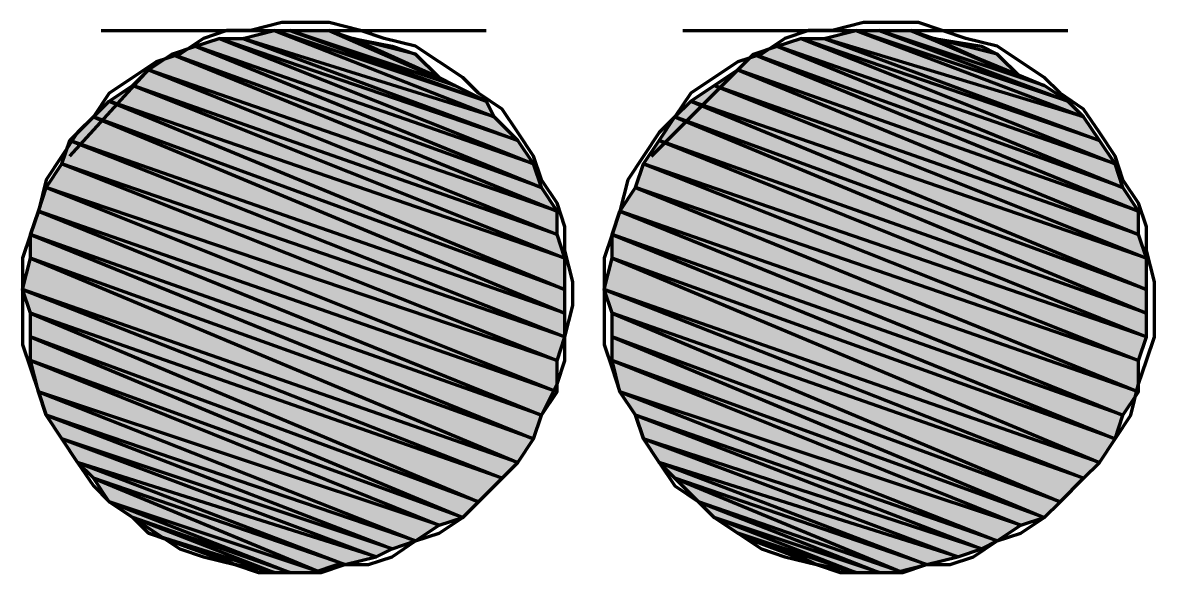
# Model space of a CAD drawing. Header units: inches. Extents: x 13 to 428, y 9 to 297.
# Drawn here: x 283.364 to 287.727, y 77.394 to 79.515 of the extents above; entities that cross this region are included whole.
import ezdxf

# ---------------------------------------------------------------- set-up
doc = ezdxf.new("R2010")
doc.units = ezdxf.units.IN
doc.header["$MEASUREMENT"] = 0
doc.layers.add('H', color=7, linetype='CONTINUOUS', lineweight=100)
doc.layers.add('P', color=250, linetype='CONTINUOUS', lineweight=100)

msp = doc.modelspace()

# ---------------------------------------------------------------- hatches: boundary and pattern name
at = {"layer": 'H', "linetype": 'Continuous'}
for points in [[(284.3333, 79.4848), (285.1818, 79.1515), (285.1515, 79.2121), (284.3333, 79.4848), (285.1818, 79.1515), (284.2121, 79.4545)], [(284.3939, 79.4848), (285.1515, 79.2121), (285.0303, 79.2727), (284.3939, 79.4848), (285.1515, 79.2121), (284.3333, 79.4848)], [(284.5455, 79.4848), (285.0303, 79.2727), (284.9697, 79.303), (284.5455, 79.4848), (285.0303, 79.2727), (284.3939, 79.4848)], [(284.6364, 79.4545), (284.9697, 79.303), (284.8788, 79.3939), (284.6364, 79.4545), (284.9697, 79.303), (284.5455, 79.4848)], [(286.5758, 79.4848), (287.4545, 79.1515), (287.3939, 79.2121), (286.5758, 79.4848), (287.4545, 79.1515), (286.4545, 79.4545)], [(286.6667, 79.4848), (287.3939, 79.2121), (287.303, 79.2727), (286.6667, 79.4848), (287.3939, 79.2121), (286.5758, 79.4848)], [(286.7879, 79.4848), (287.303, 79.2727), (287.2121, 79.303), (286.7879, 79.4848), (287.303, 79.2727), (286.6667, 79.4848)], [(286.8788, 79.4545), (287.2121, 79.303), (287.1212, 79.3939), (286.8788, 79.4545), (287.2121, 79.303), (286.7879, 79.4848)], [(284.0303, 79.4242), (285.3636, 78.8788), (285.3333, 78.9697), (284.0303, 79.4242), (285.3636, 78.8788), (283.9394, 79.3939)], [(284.1212, 79.4545), (285.3333, 78.9697), (285.2727, 79.0606), (284.1212, 79.4545), (285.3333, 78.9697), (284.0303, 79.4242)], [(284.2121, 79.4545), (285.2727, 79.0606), (285.1818, 79.1515), (284.2121, 79.4545), (285.2727, 79.0606), (284.1212, 79.4545)], [(284.7879, 79.4242), (284.8788, 79.3939), (284.6364, 79.4545)], [(286.2727, 79.4242), (287.6061, 78.8788), (287.5758, 78.9697), (286.2727, 79.4242), (287.6061, 78.8788), (286.1818, 79.3939)], [(286.3636, 79.4545), (287.5758, 78.9697), (287.5152, 79.0606), (286.3636, 79.4545), (287.5758, 78.9697), (286.2727, 79.4242)], [(286.4545, 79.4545), (287.5152, 79.0606), (287.4545, 79.1515), (286.4545, 79.4545), (287.5152, 79.0606), (286.3636, 79.4545)], [(287.0606, 79.4242), (287.1212, 79.3939), (286.8788, 79.4545)], [(283.9394, 79.3939), (285.4242, 78.7879), (285.3636, 78.8788), (283.9394, 79.3939), (285.4242, 78.7879), (283.8485, 79.3333)], [(286.1818, 79.3939), (287.6667, 78.7879), (287.6061, 78.8788), (286.1818, 79.3939), (287.6667, 78.7879), (286.1212, 79.3333)], [(283.8485, 79.3333), (285.4242, 78.697), (285.4242, 78.7879), (283.8485, 79.3333), (285.4242, 78.697), (283.7879, 79.2727)], [(286.1212, 79.3333), (287.6667, 78.697), (287.6667, 78.7879), (286.1212, 79.3333), (287.6667, 78.697), (286.0303, 79.2727)], [(283.7879, 79.2727), (285.4545, 78.6061), (285.4242, 78.697), (283.7879, 79.2727), (285.4545, 78.6061), (283.697, 79.2121)], [(286.0303, 79.2727), (287.697, 78.6061), (287.6667, 78.697), (286.0303, 79.2727), (287.697, 78.6061), (285.9394, 79.2121)], [(283.697, 79.2121), (285.4545, 78.4848), (285.4545, 78.6061), (283.697, 79.2121), (285.4545, 78.4848), (283.6364, 79.1515)], [(285.9394, 79.2121), (287.697, 78.4848), (287.697, 78.6061), (285.9394, 79.2121), (287.697, 78.4848), (285.8788, 79.1515)], [(283.6364, 79.1515), (285.4545, 78.3939), (285.4545, 78.4848), (283.6364, 79.1515), (285.4545, 78.3939), (283.5455, 79.0606)], [(285.8788, 79.1515), (287.697, 78.3939), (287.697, 78.4848), (285.8788, 79.1515), (287.697, 78.3939), (285.8182, 79.0606)], [(283.5455, 79.0606), (285.4545, 78.303), (285.4545, 78.3939), (283.5455, 79.0606), (285.4545, 78.303), (283.5152, 78.9697)], [(285.8182, 79.0606), (287.697, 78.303), (287.697, 78.3939), (285.8182, 79.0606), (287.697, 78.303), (285.7576, 78.9697)], [(283.5152, 78.9697), (285.4242, 78.2121), (285.4545, 78.303), (283.5152, 78.9697), (285.4242, 78.2121), (283.4545, 78.8788)], [(285.7576, 78.9697), (287.6667, 78.2121), (287.697, 78.303), (285.7576, 78.9697), (287.6667, 78.2121), (285.7273, 78.8788)], [(283.4545, 78.8788), (285.4242, 78.0909), (285.4242, 78.2121), (283.4545, 78.8788), (285.4242, 78.0909), (283.4242, 78.7879)], [(285.7273, 78.8788), (287.6667, 78.0909), (287.6667, 78.2121), (285.7273, 78.8788), (287.6667, 78.0909), (285.6667, 78.7879)], [(283.4242, 78.7879), (285.3636, 78), (285.4242, 78.0909), (283.4242, 78.7879), (285.3636, 78), (283.3939, 78.697)], [(285.6667, 78.7879), (287.6061, 78), (287.6667, 78.0909), (285.6667, 78.7879), (287.6061, 78), (285.6364, 78.697)], [(283.3939, 78.697), (285.3333, 77.9091), (285.3636, 78), (283.3939, 78.697), (285.3333, 77.9091), (283.3939, 78.6061)], [(285.6364, 78.697), (287.5758, 77.9091), (287.6061, 78), (285.6364, 78.697), (287.5758, 77.9091), (285.6364, 78.6061)], [(283.3939, 78.6061), (285.2727, 77.8182), (285.3333, 77.9091), (283.3939, 78.6061), (285.2727, 77.8182), (283.3636, 78.4848)], [(285.6364, 78.6061), (287.5152, 77.8182), (287.5758, 77.9091), (285.6364, 78.6061), (287.5152, 77.8182), (285.6061, 78.4848)], [(283.3636, 78.4848), (285.2121, 77.7576), (285.2727, 77.8182), (283.3636, 78.4848), (285.2121, 77.7576), (283.3939, 78.3939)], [(285.6061, 78.4848), (287.4545, 77.7576), (287.5152, 77.8182), (285.6061, 78.4848), (287.4545, 77.7576), (285.6364, 78.3939)], [(283.3939, 78.3939), (285.1212, 77.6667), (285.2121, 77.7576), (283.3939, 78.3939), (285.1212, 77.6667), (283.3939, 78.303)], [(285.6364, 78.3939), (287.3636, 77.6667), (287.4545, 77.7576), (285.6364, 78.3939), (287.3636, 77.6667), (285.6364, 78.303)], [(283.3939, 78.303), (285.0606, 77.6061), (285.1212, 77.6667), (283.3939, 78.303), (285.0606, 77.6061), (283.3939, 78.2121)], [(285.6364, 78.303), (287.303, 77.6061), (287.3636, 77.6667), (285.6364, 78.303), (287.303, 77.6061), (285.6364, 78.2121)], [(283.3939, 78.2121), (284.9697, 77.5758), (285.0606, 77.6061), (283.3939, 78.2121), (284.9697, 77.5758), (283.4242, 78.0909)], [(285.6364, 78.2121), (287.2121, 77.5758), (287.303, 77.6061), (285.6364, 78.2121), (287.2121, 77.5758), (285.6667, 78.0909)], [(283.4242, 78.0909), (284.8788, 77.5152), (284.9697, 77.5758), (283.4242, 78.0909), (284.8788, 77.5152), (283.4545, 78)], [(285.6667, 78.0909), (287.1212, 77.5152), (287.2121, 77.5758), (285.6667, 78.0909), (287.1212, 77.5152), (285.7273, 78)], [(283.4545, 78), (284.7879, 77.4848), (284.8788, 77.5152), (283.4545, 78), (284.7879, 77.4848), (283.5152, 77.9091)], [(285.7273, 78), (287.0606, 77.4848), (287.1212, 77.5152), (285.7273, 78), (287.0606, 77.4848), (285.7576, 77.9091)], [(283.5152, 77.9091), (284.7273, 77.4545), (284.7879, 77.4848), (283.5152, 77.9091), (284.7273, 77.4545), (283.5758, 77.8182)], [(285.7576, 77.9091), (286.9697, 77.4545), (287.0606, 77.4848), (285.7576, 77.9091), (286.9697, 77.4545), (285.8182, 77.8182)], [(283.5758, 77.8182), (284.6061, 77.4242), (284.7273, 77.4545), (283.5758, 77.8182), (284.6061, 77.4242), (283.6364, 77.7576)], [(285.8182, 77.8182), (286.8485, 77.4242), (286.9697, 77.4545), (285.8182, 77.8182), (286.8485, 77.4242), (285.8788, 77.7576)], [(283.6364, 77.7576), (284.5152, 77.3939), (284.6061, 77.4242), (283.6364, 77.7576), (284.5152, 77.3939), (283.697, 77.6667)], [(285.8788, 77.7576), (286.7576, 77.3939), (286.8485, 77.4242), (285.8788, 77.7576), (286.7576, 77.3939), (285.9697, 77.6667)], [(283.697, 77.6667), (284.3939, 77.3939), (284.5152, 77.3939), (283.697, 77.6667), (284.3939, 77.3939), (283.7879, 77.6061)], [(285.9697, 77.6667), (286.6667, 77.3939), (286.7576, 77.3939), (285.9697, 77.6667), (286.6667, 77.3939), (286.0303, 77.6061)], [(283.7879, 77.6061), (284.3333, 77.3939), (284.3939, 77.3939), (283.7879, 77.6061), (284.3333, 77.3939), (283.8485, 77.5455)], [(286.0303, 77.6061), (286.5758, 77.3939), (286.6667, 77.3939), (286.0303, 77.6061), (286.5758, 77.3939), (286.1212, 77.5455)], [(283.9394, 77.5152), (284.1818, 77.4242), (283.8485, 77.5455), (283.9394, 77.5152), (284.1818, 77.4242), (284.1212, 77.4545)], [(283.8485, 77.5455), (284.3333, 77.3939), (284.1818, 77.4242)], [(286.1818, 77.5152), (286.4242, 77.4242), (286.1212, 77.5455), (286.1818, 77.5152), (286.4242, 77.4242), (286.3636, 77.4545)], [(286.1212, 77.5455), (286.5758, 77.3939), (286.4242, 77.4242)]]:
    msp.add_hatch(color=0, dxfattribs=at).paths.add_polyline_path(points)

# ---------------------------------------------------------------- linework, layer by layer
at = {"layer": 'P', "color": 0, "linetype": 'Continuous'}
for points in [[(285.4242, 78.1212), (285.4545, 78.2121), (285.4545, 78.303), (285.4848, 78.4242), (285.4848, 78.5152), (285.4545, 78.6364), (285.4545, 78.7273), (285.4242, 78.8182), (285.3636, 78.9091), (285.3333, 79), (285.2727, 79.0909), (285.2121, 79.1818), (285.1212, 79.2424), (285.0606, 79.303), (284.9697, 79.3636), (284.8788, 79.4242), (284.7576, 79.4545), (284.6667, 79.4848), (284.5455, 79.5152), (284.4545, 79.5152), (284.3636, 79.5152), (284.2424, 79.4848), (284.1515, 79.4848), (284.0606, 79.4545), (283.9697, 79.3939), (283.8788, 79.3636), (283.7879, 79.303), (283.697, 79.2424), (283.6364, 79.1515), (283.5758, 79.0909), (283.5152, 79), (283.4545, 78.9091), (283.4242, 78.7879), (283.3939, 78.697), (283.3636, 78.6061), (283.3636, 78.4848), (283.3636, 78.3939), (283.3636, 78.2727), (283.3939, 78.1818), (283.4242, 78.0909), (283.4545, 78), (283.5152, 77.9091), (283.5758, 77.8182), (283.6364, 77.7273), (283.697, 77.6667), (283.7879, 77.6061), (283.8788, 77.5455), (283.9697, 77.4848), (284.0606, 77.4545), (284.1818, 77.4242), (284.2727, 77.3939), (284.3939, 77.3939), (284.4848, 77.3939), (284.5758, 77.4242), (284.697, 77.4242), (284.7879, 77.4545), (284.8788, 77.5152), (284.9697, 77.5455), (285.0606, 77.6061), (285.1212, 77.6667), (285.2121, 77.7576), (285.2727, 77.8182), (285.3333, 77.9091), (285.3636, 78), (285.4242, 78.1212)], [(287.6667, 78.1212), (287.697, 78.2121), (287.7273, 78.303), (287.7273, 78.4242), (287.7273, 78.5152), (287.697, 78.6364), (287.697, 78.7273), (287.6667, 78.8182), (287.6061, 78.9091), (287.5758, 79), (287.5152, 79.0909), (287.4545, 79.1818), (287.3636, 79.2424), (287.303, 79.303), (287.2121, 79.3636), (287.1212, 79.4242), (287, 79.4545), (286.9091, 79.4848), (286.8182, 79.5152), (286.697, 79.5152), (286.6061, 79.5152), (286.4848, 79.4848), (286.3939, 79.4848), (286.303, 79.4545), (286.2121, 79.3939), (286.1212, 79.3636), (286.0303, 79.303), (285.9394, 79.2424), (285.8788, 79.1515), (285.8182, 79.0909), (285.7576, 79), (285.697, 78.9091), (285.6667, 78.7879), (285.6364, 78.697), (285.6061, 78.6061), (285.6061, 78.4848), (285.6061, 78.3939), (285.6061, 78.2727), (285.6364, 78.1818), (285.6667, 78.0909), (285.7273, 78), (285.7576, 77.9091), (285.8182, 77.8182), (285.8788, 77.7273), (285.9697, 77.6667), (286.0303, 77.6061), (286.1212, 77.5455), (286.2121, 77.4848), (286.303, 77.4545), (286.4242, 77.4242), (286.5152, 77.3939), (286.6364, 77.3939), (286.7273, 77.3939), (286.8485, 77.4242), (286.9394, 77.4242), (287.0303, 77.4545), (287.1212, 77.5152), (287.2121, 77.5455), (287.303, 77.6061), (287.3636, 77.6667), (287.4545, 77.7576), (287.5152, 77.8182), (287.5758, 77.9091), (287.6364, 78), (287.6667, 78.1212)], [(283.6667, 79.4848), (285.1515, 79.4848)], [(284.3333, 79.4848), (285.1818, 79.1515), (284.2121, 79.4545), (284.3333, 79.4848)], [(284.3939, 79.4848), (285.1515, 79.2121), (284.3333, 79.4848), (284.3939, 79.4848)], [(285.1515, 79.2121), (284.3333, 79.4848), (285.1818, 79.1515), (285.1515, 79.2121)], [(284.5455, 79.4848), (285.0303, 79.2727), (284.3939, 79.4848), (284.5455, 79.4848)], [(285.0303, 79.2727), (284.3939, 79.4848), (285.1515, 79.2121), (285.0303, 79.2727)], [(284.6364, 79.4545), (284.9697, 79.303), (284.5455, 79.4848), (284.6364, 79.4545)], [(284.9697, 79.303), (284.5455, 79.4848), (285.0303, 79.2727), (284.9697, 79.303)], [(285.9091, 79.4848), (287.3939, 79.4848)], [(286.5758, 79.4848), (287.4545, 79.1515), (286.4545, 79.4545), (286.5758, 79.4848)], [(286.6667, 79.4848), (287.3939, 79.2121), (286.5758, 79.4848), (286.6667, 79.4848)], [(287.3939, 79.2121), (286.5758, 79.4848), (287.4545, 79.1515), (287.3939, 79.2121)], [(286.7879, 79.4848), (287.303, 79.2727), (286.6667, 79.4848), (286.7879, 79.4848)], [(287.303, 79.2727), (286.6667, 79.4848), (287.3939, 79.2121), (287.303, 79.2727)], [(286.8788, 79.4545), (287.2121, 79.303), (286.7879, 79.4848), (286.8788, 79.4545)], [(287.2121, 79.303), (286.7879, 79.4848), (287.303, 79.2727), (287.2121, 79.303)], [(284.0303, 79.4242), (285.3636, 78.8788), (283.9394, 79.3939), (284.0303, 79.4242)], [(284.1212, 79.4545), (285.3333, 78.9697), (284.0303, 79.4242), (284.1212, 79.4545)], [(285.3333, 78.9697), (284.0303, 79.4242), (285.3636, 78.8788), (285.3333, 78.9697)], [(284.2121, 79.4545), (285.2727, 79.0606), (284.1212, 79.4545), (284.2121, 79.4545)], [(285.2727, 79.0606), (284.1212, 79.4545), (285.3333, 78.9697), (285.2727, 79.0606)], [(285.1818, 79.1515), (284.2121, 79.4545), (285.2727, 79.0606), (285.1818, 79.1515)], [(284.7879, 79.4242), (284.8788, 79.3939), (284.6364, 79.4545), (284.7879, 79.4242)], [(284.8788, 79.3939), (284.6364, 79.4545), (284.9697, 79.303), (284.8788, 79.3939)], [(286.2727, 79.4242), (287.6061, 78.8788), (286.1818, 79.3939), (286.2727, 79.4242)], [(286.3636, 79.4545), (287.5758, 78.9697), (286.2727, 79.4242), (286.3636, 79.4545)], [(287.5758, 78.9697), (286.2727, 79.4242), (287.6061, 78.8788), (287.5758, 78.9697)], [(286.4545, 79.4545), (287.5152, 79.0606), (286.3636, 79.4545), (286.4545, 79.4545)], [(287.5152, 79.0606), (286.3636, 79.4545), (287.5758, 78.9697), (287.5152, 79.0606)], [(287.4545, 79.1515), (286.4545, 79.4545), (287.5152, 79.0606), (287.4545, 79.1515)], [(287.0606, 79.4242), (287.1212, 79.3939), (286.8788, 79.4545), (287.0606, 79.4242)], [(287.1212, 79.3939), (286.8788, 79.4545), (287.2121, 79.303), (287.1212, 79.3939)], [(283.9394, 79.3939), (285.4242, 78.7879), (283.8485, 79.3333), (283.9394, 79.3939)], [(285.3636, 78.8788), (283.9394, 79.3939), (285.4242, 78.7879), (285.3636, 78.8788)], [(286.1818, 79.3939), (287.6667, 78.7879), (286.1212, 79.3333), (286.1818, 79.3939)], [(287.6061, 78.8788), (286.1818, 79.3939), (287.6667, 78.7879), (287.6061, 78.8788)], [(283.5455, 79), (283.8485, 79.3333)], [(283.8485, 79.3333), (285.4242, 78.697), (283.7879, 79.2727), (283.8485, 79.3333)], [(285.4242, 78.7879), (283.8485, 79.3333), (285.4242, 78.697), (285.4242, 78.7879)], [(285.7879, 79), (286.1212, 79.3333)], [(286.1212, 79.3333), (287.6667, 78.697), (286.0303, 79.2727), (286.1212, 79.3333)], [(287.6667, 78.7879), (286.1212, 79.3333), (287.6667, 78.697), (287.6667, 78.7879)], [(283.7879, 79.2727), (285.4545, 78.6061), (283.697, 79.2121), (283.7879, 79.2727)], [(285.4242, 78.697), (283.7879, 79.2727), (285.4545, 78.6061), (285.4242, 78.697)], [(286.0303, 79.2727), (287.697, 78.6061), (285.9394, 79.2121), (286.0303, 79.2727)], [(287.6667, 78.697), (286.0303, 79.2727), (287.697, 78.6061), (287.6667, 78.697)], [(283.697, 79.2121), (285.4545, 78.4848), (283.6364, 79.1515), (283.697, 79.2121)], [(285.4545, 78.6061), (283.697, 79.2121), (285.4545, 78.4848), (285.4545, 78.6061)], [(285.9394, 79.2121), (287.697, 78.4848), (285.8788, 79.1515), (285.9394, 79.2121)], [(287.697, 78.6061), (285.9394, 79.2121), (287.697, 78.4848), (287.697, 78.6061)], [(283.6364, 79.1515), (285.4545, 78.3939), (283.5455, 79.0606), (283.6364, 79.1515)], [(285.4545, 78.4848), (283.6364, 79.1515), (285.4545, 78.3939), (285.4545, 78.4848)], [(285.8788, 79.1515), (287.697, 78.3939), (285.8182, 79.0606), (285.8788, 79.1515)], [(287.697, 78.4848), (285.8788, 79.1515), (287.697, 78.3939), (287.697, 78.4848)], [(283.5455, 79.0606), (285.4545, 78.303), (283.5152, 78.9697), (283.5455, 79.0606)], [(285.4545, 78.3939), (283.5455, 79.0606), (285.4545, 78.303), (285.4545, 78.3939)], [(285.8182, 79.0606), (287.697, 78.303), (285.7576, 78.9697), (285.8182, 79.0606)], [(287.697, 78.3939), (285.8182, 79.0606), (287.697, 78.303), (287.697, 78.3939)], [(283.5152, 78.9697), (285.4242, 78.2121), (283.4545, 78.8788), (283.5152, 78.9697)], [(285.4545, 78.303), (283.5152, 78.9697), (285.4242, 78.2121), (285.4545, 78.303)], [(285.7576, 78.9697), (287.6667, 78.2121), (285.7273, 78.8788), (285.7576, 78.9697)], [(287.697, 78.303), (285.7576, 78.9697), (287.6667, 78.2121), (287.697, 78.303)], [(283.4545, 78.8788), (285.4242, 78.0909), (283.4242, 78.7879), (283.4545, 78.8788)], [(285.4242, 78.2121), (283.4545, 78.8788), (285.4242, 78.0909), (285.4242, 78.2121)], [(285.7273, 78.8788), (287.6667, 78.0909), (285.6667, 78.7879), (285.7273, 78.8788)], [(287.6667, 78.2121), (285.7273, 78.8788), (287.6667, 78.0909), (287.6667, 78.2121)], [(283.4242, 78.7879), (285.3636, 78), (283.3939, 78.697), (283.4242, 78.7879)], [(285.4242, 78.0909), (283.4242, 78.7879), (285.3636, 78), (285.4242, 78.0909)], [(285.6667, 78.7879), (287.6061, 78), (285.6364, 78.697), (285.6667, 78.7879)], [(287.6667, 78.0909), (285.6667, 78.7879), (287.6061, 78), (287.6667, 78.0909)], [(285.3636, 78), (283.3939, 78.697), (285.3333, 77.9091), (285.3636, 78)], [(283.3939, 78.697), (285.3333, 77.9091), (283.3939, 78.6061), (283.3939, 78.697)], [(287.6061, 78), (285.6364, 78.697), (287.5758, 77.9091), (287.6061, 78)], [(285.6364, 78.697), (287.5758, 77.9091), (285.6364, 78.6061), (285.6364, 78.697)], [(283.3939, 78.6061), (285.2727, 77.8182), (283.3636, 78.4848), (283.3939, 78.6061)], [(285.3333, 77.9091), (283.3939, 78.6061), (285.2727, 77.8182), (285.3333, 77.9091)], [(285.6364, 78.6061), (287.5152, 77.8182), (285.6061, 78.4848), (285.6364, 78.6061)], [(287.5758, 77.9091), (285.6364, 78.6061), (287.5152, 77.8182), (287.5758, 77.9091)], [(285.2727, 77.8182), (283.3636, 78.4848), (285.2121, 77.7576), (285.2727, 77.8182)], [(283.3636, 78.4848), (285.2121, 77.7576), (283.3939, 78.3939), (283.3636, 78.4848)], [(287.5152, 77.8182), (285.6061, 78.4848), (287.4545, 77.7576), (287.5152, 77.8182)], [(285.6061, 78.4848), (287.4545, 77.7576), (285.6364, 78.3939), (285.6061, 78.4848)], [(285.2121, 77.7576), (283.3939, 78.3939), (285.1212, 77.6667), (285.2121, 77.7576)], [(283.3939, 78.3939), (285.1212, 77.6667), (283.3939, 78.303), (283.3939, 78.3939)], [(287.4545, 77.7576), (285.6364, 78.3939), (287.3636, 77.6667), (287.4545, 77.7576)], [(285.6364, 78.3939), (287.3636, 77.6667), (285.6364, 78.303), (285.6364, 78.3939)], [(285.1212, 77.6667), (283.3939, 78.303), (285.0606, 77.6061), (285.1212, 77.6667)], [(283.3939, 78.303), (285.0606, 77.6061), (283.3939, 78.2121), (283.3939, 78.303)], [(287.3636, 77.6667), (285.6364, 78.303), (287.303, 77.6061), (287.3636, 77.6667)], [(285.6364, 78.303), (287.303, 77.6061), (285.6364, 78.2121), (285.6364, 78.303)], [(285.0606, 77.6061), (283.3939, 78.2121), (284.9697, 77.5758), (285.0606, 77.6061)], [(283.3939, 78.2121), (284.9697, 77.5758), (283.4242, 78.0909), (283.3939, 78.2121)], [(287.303, 77.6061), (285.6364, 78.2121), (287.2121, 77.5758), (287.303, 77.6061)], [(285.6364, 78.2121), (287.2121, 77.5758), (285.6667, 78.0909), (285.6364, 78.2121)], [(284.9697, 77.5758), (283.4242, 78.0909), (284.8788, 77.5152), (284.9697, 77.5758)], [(283.4242, 78.0909), (284.8788, 77.5152), (283.4545, 78), (283.4242, 78.0909)], [(287.2121, 77.5758), (285.6667, 78.0909), (287.1212, 77.5152), (287.2121, 77.5758)], [(285.6667, 78.0909), (287.1212, 77.5152), (285.7273, 78), (285.6667, 78.0909)], [(284.8788, 77.5152), (283.4545, 78), (284.7879, 77.4848), (284.8788, 77.5152)], [(283.4545, 78), (284.7879, 77.4848), (283.5152, 77.9091), (283.4545, 78)], [(287.1212, 77.5152), (285.7273, 78), (287.0606, 77.4848), (287.1212, 77.5152)], [(285.7273, 78), (287.0606, 77.4848), (285.7576, 77.9091), (285.7273, 78)], [(284.7879, 77.4848), (283.5152, 77.9091), (284.7273, 77.4545), (284.7879, 77.4848)], [(283.5152, 77.9091), (284.7273, 77.4545), (283.5758, 77.8182), (283.5152, 77.9091)], [(287.0606, 77.4848), (285.7576, 77.9091), (286.9697, 77.4545), (287.0606, 77.4848)], [(285.7576, 77.9091), (286.9697, 77.4545), (285.8182, 77.8182), (285.7576, 77.9091)], [(284.7273, 77.4545), (283.5758, 77.8182), (284.6061, 77.4242), (284.7273, 77.4545)], [(283.5758, 77.8182), (284.6061, 77.4242), (283.6364, 77.7576), (283.5758, 77.8182)], [(286.9697, 77.4545), (285.8182, 77.8182), (286.8485, 77.4242), (286.9697, 77.4545)], [(285.8182, 77.8182), (286.8485, 77.4242), (285.8788, 77.7576), (285.8182, 77.8182)], [(284.6061, 77.4242), (283.6364, 77.7576), (284.5152, 77.3939), (284.6061, 77.4242)], [(283.6364, 77.7576), (284.5152, 77.3939), (283.697, 77.6667), (283.6364, 77.7576)], [(286.8485, 77.4242), (285.8788, 77.7576), (286.7576, 77.3939), (286.8485, 77.4242)], [(285.8788, 77.7576), (286.7576, 77.3939), (285.9697, 77.6667), (285.8788, 77.7576)], [(284.5152, 77.3939), (283.697, 77.6667), (284.3939, 77.3939), (284.5152, 77.3939)], [(283.697, 77.6667), (284.3939, 77.3939), (283.7879, 77.6061), (283.697, 77.6667)], [(286.7576, 77.3939), (285.9697, 77.6667), (286.6667, 77.3939), (286.7576, 77.3939)], [(285.9697, 77.6667), (286.6667, 77.3939), (286.0303, 77.6061), (285.9697, 77.6667)], [(284.3939, 77.3939), (283.7879, 77.6061), (284.3333, 77.3939), (284.3939, 77.3939)], [(283.7879, 77.6061), (284.3333, 77.3939), (283.8485, 77.5455), (283.7879, 77.6061)], [(286.6667, 77.3939), (286.0303, 77.6061), (286.5758, 77.3939), (286.6667, 77.3939)], [(286.0303, 77.6061), (286.5758, 77.3939), (286.1212, 77.5455), (286.0303, 77.6061)], [(283.8485, 77.5455), (283.9394, 77.5152), (284.1818, 77.4242), (283.8485, 77.5455)], [(283.8485, 77.5455), (284.3333, 77.3939), (284.1818, 77.4242), (283.8485, 77.5455)], [(286.1212, 77.5455), (286.1818, 77.5152), (286.4242, 77.4242), (286.1212, 77.5455)], [(286.1212, 77.5455), (286.5758, 77.3939), (286.4242, 77.4242), (286.1212, 77.5455)], [(283.9394, 77.5152), (284.1818, 77.4242), (284.1212, 77.4545), (283.9394, 77.5152)], [(286.1818, 77.5152), (286.4242, 77.4242), (286.3636, 77.4545), (286.1818, 77.5152)]]:
    msp.add_lwpolyline(points, dxfattribs=at)

doc.saveas('drawing.dxf')
